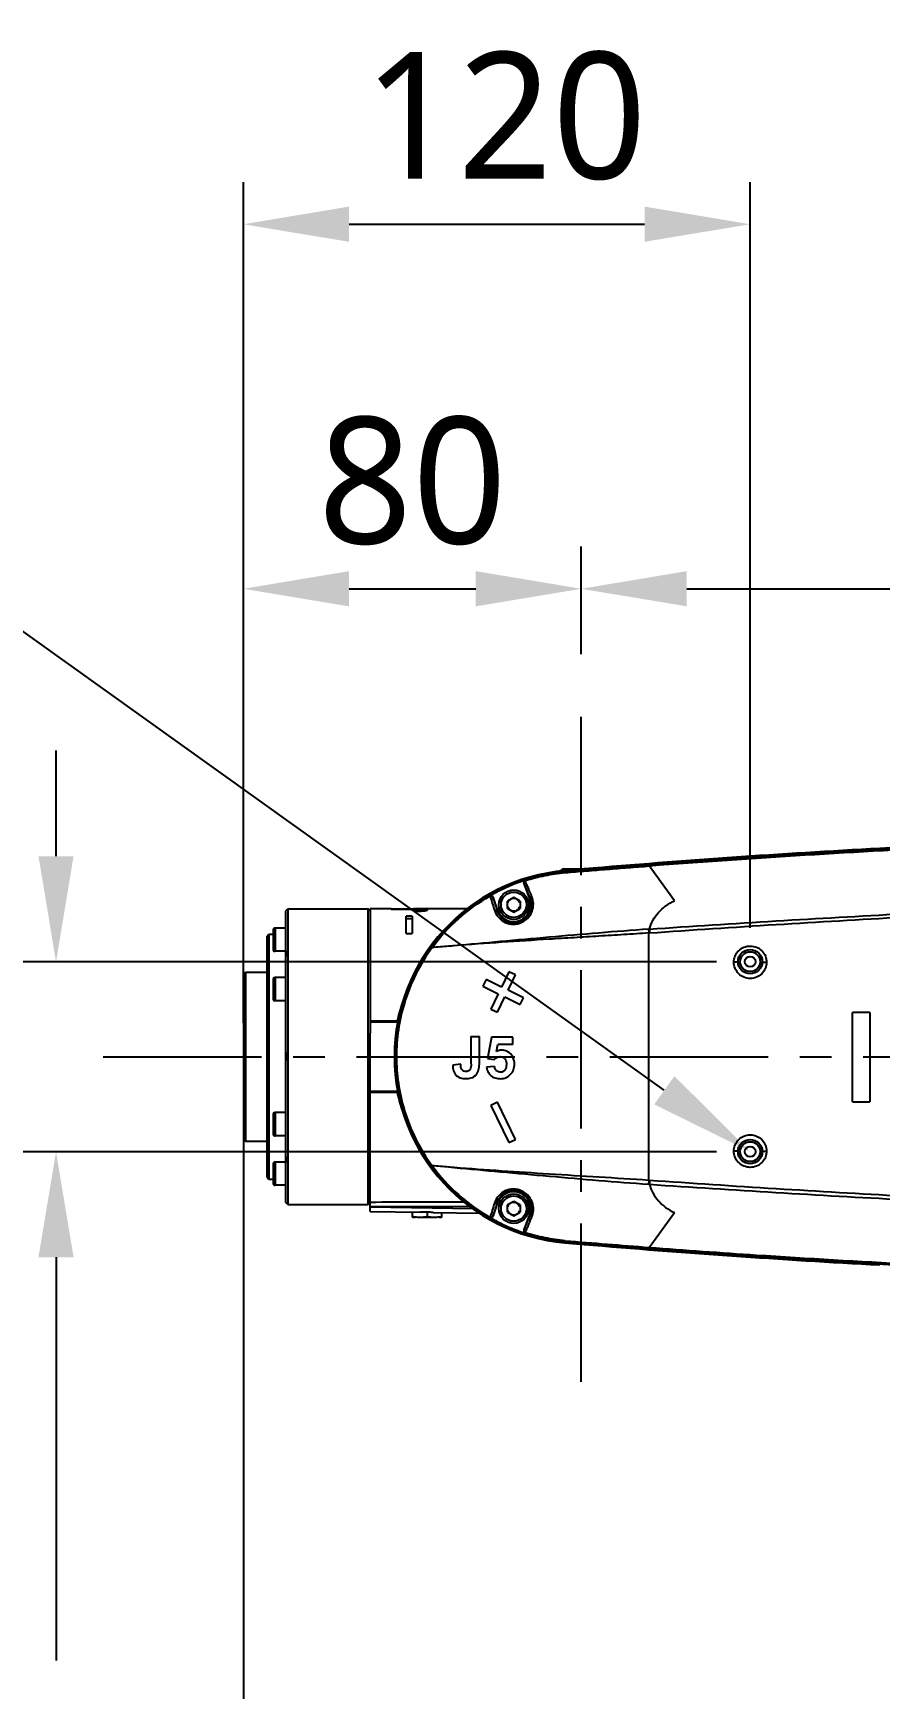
# Model space of a CAD drawing. Header units: millimetres. Extents: x 5828 to 6704, y 123 to 421.
# Drawn here: x 6393.86 to 6403.89, y 271.29 to 290.9 of the extents above; entities that cross this region are included whole.
import ezdxf
from ezdxf import colors
from ezdxf.entities.mleader import LeaderData, LeaderLine
from ezdxf.math import Vec2, Vec3

# ---------------------------------------------------------------- set-up
doc = ezdxf.new("R2010")
doc.units = ezdxf.units.MM
doc.linetypes.add('CENTER', pattern=[0.6, 0.375, -0.075, 0.075, -0.075])
for name, color, linetype in [('中心线', 7, 'Continuous'), ('外形图', 7, 'Continuous'), ('多重引线', 7, 'Continuous'), ('尺寸标注', 7, 'Continuous')]:
    doc.layers.add(name, color=color, linetype=linetype)
doc.styles.add('微软雅黑', font='msyh.ttc', dxfattribs={"height": 1.5})
doc.dimstyles.new('尺寸标注_1_20比例', dxfattribs={"dimtxt": 1.5, "dimasz": 1.25, "dimexe": 0.5, "dimexo": 0.4, "dimgap": 0.5, "dimtad": 1, "dimdec": 1, "dimlfac": 20, "dimdsep": 46, "dimtxsty": '微软雅黑', "dimcen": 0.09, "dimadec": 0, "dimazin": 0, "dimtp": 0.01, "dimtm": 0.01, "dimtfac": 1, "dimtdec": 1, "dimtofl": 0, "dimtmove": 0, "dimatfit": 3, "dimfxl": 1, "dimtolj": 1, "dimarcsym": 0})

# ---------------------------------------------------------------- blocks, each defined once
blk = doc.blocks.new('*D1096')
at = {"layer": 'Defpoints', "color": 0}
for p in [(6402.354, 279.9), (6394.135, 277.65), (6402.354, 277.65)]:
    blk.add_point(p, dxfattribs=at)
at = {"layer": '尺寸标注', "color": 0, "lineweight": -2}
for p, q in [((6394.135, 281.15), (6394.135, 282.4)), ((6401.954, 279.9), (6393.635, 279.9)), ((6401.954, 277.65), (6393.635, 277.65)), ((6394.135, 276.4), (6394.135, 271.622))]:
    blk.add_line(p, q, dxfattribs=at)
at = {"layer": '尺寸标注', "color": 0}
for points in [[(6393.927, 281.15), (6394.343, 281.15), (6394.135, 279.9)], [(6394.343, 276.4), (6393.927, 276.4), (6394.135, 277.65)]]:
    blk.add_solid(points, dxfattribs=at)
at = {"layer": '尺寸标注', "color": 0, "insert": (6392.872, 273.205), "char_height": 1.5, "attachment_point": 5, "rotation": 90, "style": '微软雅黑'}
blk.add_mtext('\\A1;45', dxfattribs=at)
blk = doc.blocks.new('*D1097')
at = {"layer": 'Defpoints', "color": 0}
for p in [(6400.354, 284.317), (6400.354, 283.142), (6396.354, 278.775)]:
    blk.add_point(p, dxfattribs=at)
at = {"layer": '尺寸标注', "color": 0, "lineweight": -2}
for p, q in [((6396.354, 279.175), (6396.354, 284.817)), ((6400.354, 283.542), (6400.354, 284.817)), ((6397.604, 284.317), (6399.104, 284.317))]:
    blk.add_line(p, q, dxfattribs=at)
at = {"layer": '尺寸标注', "color": 0}
for points in [[(6397.604, 284.526), (6397.604, 284.109), (6396.354, 284.317)], [(6399.104, 284.109), (6399.104, 284.526), (6400.354, 284.317)]]:
    blk.add_solid(points, dxfattribs=at)
at = {"layer": '尺寸标注', "color": 0, "insert": (6398.354, 285.592), "char_height": 1.5, "attachment_point": 5, "style": '微软雅黑'}
blk.add_mtext('\\A1;80', dxfattribs=at)
blk = doc.blocks.new('*D1098')
at = {"layer": 'Defpoints', "color": 0}
for p in [(6421.354, 284.317), (6421.354, 283.546), (6400.354, 283.142)]:
    blk.add_point(p, dxfattribs=at)
at = {"layer": '尺寸标注', "color": 0, "lineweight": -2}
for p, q in [((6400.354, 283.542), (6400.354, 284.817)), ((6421.354, 283.946), (6421.354, 284.817)), ((6401.604, 284.317), (6420.104, 284.317))]:
    blk.add_line(p, q, dxfattribs=at)
at = {"layer": '尺寸标注', "color": 0}
for points in [[(6401.604, 284.526), (6401.604, 284.109), (6400.354, 284.317)], [(6420.104, 284.109), (6420.104, 284.526), (6421.354, 284.317)]]:
    blk.add_solid(points, dxfattribs=at)
at = {"layer": '尺寸标注', "color": 0, "insert": (6410.854, 285.592), "char_height": 1.5, "attachment_point": 5, "style": '微软雅黑'}
blk.add_mtext('\\A1;420', dxfattribs=at)
blk = doc.blocks.new('*D1099')
at = {"layer": 'Defpoints', "color": 0}
for p in [(6402.354, 288.635), (6402.354, 279.9), (6396.354, 278.775)]:
    blk.add_point(p, dxfattribs=at)
at = {"layer": '尺寸标注', "color": 0, "lineweight": -2}
for p, q in [((6396.354, 279.175), (6396.354, 289.135)), ((6402.354, 280.3), (6402.354, 289.135)), ((6397.604, 288.635), (6401.104, 288.635))]:
    blk.add_line(p, q, dxfattribs=at)
at = {"layer": '尺寸标注', "color": 0}
for points in [[(6397.604, 288.844), (6397.604, 288.427), (6396.354, 288.635)], [(6401.104, 288.427), (6401.104, 288.844), (6402.354, 288.635)]]:
    blk.add_solid(points, dxfattribs=at)
at = {"layer": '尺寸标注', "color": 0, "insert": (6399.452, 289.914), "char_height": 1.5, "attachment_point": 5, "style": '微软雅黑'}
blk.add_mtext('\\A1;120', dxfattribs=at)
blk = doc.blocks.new('*D1107')
at = {"layer": 'Defpoints', "color": 0}
for p in [(6396.354, 278.775), (6422.604, 233.66), (6422.604, 227.826)]:
    blk.add_point(p, dxfattribs=at)
at = {"layer": '尺寸标注', "color": 0, "lineweight": -2}
for p, q in [((6396.354, 278.375), (6396.354, 227.326)), ((6422.604, 233.26), (6422.604, 227.326)), ((6397.604, 227.826), (6421.354, 227.826))]:
    blk.add_line(p, q, dxfattribs=at)
at = {"layer": '尺寸标注', "color": 0}
for points in [[(6397.604, 228.034), (6397.604, 227.618), (6396.354, 227.826)], [(6421.354, 227.618), (6421.354, 228.034), (6422.604, 227.826)]]:
    blk.add_solid(points, dxfattribs=at)
at = {"layer": '尺寸标注', "color": 0, "insert": (6409.479, 229.102), "char_height": 1.5, "attachment_point": 5, "style": '微软雅黑'}
blk.add_mtext('\\A1;525', dxfattribs=at)

msp = doc.modelspace()

# ---------------------------------------------------------------- linework, layer by layer
at = {"layer": '中心线', "linetype": 'CENTER', "ltscale": 5}
for p, q in [((6400.3543, 274.9261), (6400.3543, 283.1419)), ((6394.6916, 278.7753), (6429.9558, 278.7753))]:
    msp.add_line(p, q, dxfattribs=at)
at = {"layer": '外形图', "color": 7, "linetype": 'Continuous'}
for p, q in [((6404.0894, 281.2532), (6403.8899, 281.2421)), ((6403.9305, 281.2443), (6403.8899, 281.242)), ((6403.8899, 281.2421), (6403.8899, 281.2419)), ((6401.4592, 280.6195), (6401.1598, 281.0342)), ((6401.2527, 280.9055), (6401.1598, 281.0342)), ((6400.1534, 281.0003), (6400.4064, 281.0003)), ((6400.3876, 280.9989), (6400.1615, 280.9794)), ((6400.1615, 280.9794), (6400.1625, 280.9678)), ((6400.1626, 280.9667), (6400.163, 280.9613)), ((6400.3534, 280.996), (6400.3534, 281.0003)), ((6400.3551, 280.9961), (6400.3551, 281.0003)), ((6399.3663, 280.5069), (6399.3108, 280.6596)), ((6399.5543, 280.6619), (6399.4793, 280.6186)), ((6399.6293, 280.6186), (6399.5543, 280.6619)), ((6399.6756, 280.8268), (6399.7422, 280.6437)), ((6399.7422, 280.6437), (6399.7513, 280.647)), ((6396.8543, 280.4993), (6396.8584, 280.5037)), ((6396.8543, 280.0364), (6396.8543, 280.4993)), ((6396.8655, 280.5114), (6396.8668, 280.5128)), ((6396.8668, 280.5128), (6396.8793, 280.5253)), ((6396.8793, 280.5253), (6396.8793, 277.0253)), ((6396.8793, 280.5253), (6397.8293, 280.5253)), ((6397.8293, 277.0253), (6397.8293, 280.5253)), ((6397.8543, 280.5003), (6397.8293, 280.5253)), ((6397.8543, 280.5253), (6397.8543, 279.0519)), ((6398.1048, 280.5253), (6397.8543, 280.5253)), ((6398.1048, 280.5211), (6398.1048, 280.5249)), ((6398.1048, 280.5249), (6398.3722, 280.5249)), ((6398.1048, 280.5211), (6398.3783, 280.5211)), ((6398.3722, 280.5211), (6398.3722, 280.5249)), ((6398.3783, 280.5249), (6398.3722, 280.5249)), ((6398.4399, 280.499), (6398.4398, 280.512)), ((6398.4533, 280.5247), (6398.4459, 280.5248)), ((6398.4533, 280.5202), (6398.4533, 280.5247)), ((6399.0095, 280.5253), (6398.4623, 280.5253)), ((6398.4626, 280.5001), (6398.4623, 280.5167)), ((6399.359, 280.5042), (6399.3663, 280.5069)), ((6399.4793, 280.532), (6399.4793, 280.6186)), ((6399.4793, 280.532), (6399.5543, 280.4887)), ((6399.5543, 280.4887), (6399.6293, 280.532)), ((6399.6293, 280.6186), (6399.6293, 280.532)), ((6396.7043, 280.2734), (6396.7043, 280.0484)), ((6396.7293, 280.2984), (6396.7293, 280.0234)), ((6396.8543, 280.2984), (6396.7293, 280.2984)), ((6398.2793, 280.2358), (6398.2793, 280.4396)), ((6398.3538, 280.4396), (6398.2793, 280.4396)), ((6398.2797, 280.4131), (6398.3533, 280.4131)), ((6398.3538, 280.4396), (6398.3538, 280.2358)), ((6396.6293, 280.2003), (6396.6543, 280.2253)), ((6396.6293, 280.2003), (6396.6293, 277.3503)), ((6396.6543, 280.2253), (6396.6543, 277.3253)), ((6396.6543, 280.2253), (6396.7043, 280.2253)), ((6398.2793, 280.2358), (6398.3538, 280.2358)), ((6401.1543, 277.3101), (6401.1543, 280.2409)), ((6396.8543, 280.0234), (6396.7293, 280.0234)), ((6396.8543, 277.5171), (6396.8543, 280.0334)), ((6396.3543, 279.7503), (6396.3793, 279.7753)), ((6396.3543, 279.7503), (6396.3543, 277.8003)), ((6396.3793, 279.7753), (6396.3793, 277.7753)), ((6396.3793, 279.7753), (6396.6293, 279.7753)), ((6396.7043, 279.6878), (6396.7043, 279.4628)), ((6396.7293, 279.7128), (6396.7293, 279.4378)), ((6396.8543, 279.7128), (6396.7293, 279.7128)), ((6399.2275, 279.6883), (6399.1895, 279.6103)), ((6399.4095, 279.5996), (6399.2275, 279.6883)), ((6399.4982, 279.7815), (6399.4095, 279.5996)), ((6399.4874, 279.5615), (6399.5762, 279.7435)), ((6399.5762, 279.7435), (6399.4982, 279.7815)), ((6399.1895, 279.6103), (6399.3714, 279.5216)), ((6399.3714, 279.5216), (6399.2827, 279.3397)), ((6399.3607, 279.3016), (6399.4494, 279.4836)), ((6399.4494, 279.4836), (6399.6314, 279.3948)), ((6399.6694, 279.4728), (6399.4874, 279.5615)), ((6399.6314, 279.3948), (6399.6694, 279.4728)), ((6396.8543, 279.4378), (6396.7293, 279.4378)), ((6399.2827, 279.3397), (6399.3607, 279.3016)), ((6403.5644, 278.2419), (6403.5644, 279.2968)), ((6403.7726, 279.2968), (6403.5644, 279.2968)), ((6403.7726, 279.2968), (6403.7726, 278.2419)), ((6398.1743, 279.1966), (6397.8543, 279.1966)), ((6398.1743, 279.1846), (6397.8543, 279.1846)), ((6398.1743, 279.1846), (6398.1743, 279.1966)), ((6397.8543, 278.4987), (6397.8543, 279.0519)), ((6399.0485, 279.015), (6399.0485, 278.7753)), ((6399.0485, 279.015), (6399.1475, 279.015)), ((6399.1475, 278.7753), (6399.1475, 279.015)), ((6399.2932, 279.0083), (6399.2493, 278.7753)), ((6399.5425, 279.0083), (6399.2932, 279.0083)), ((6399.35, 278.8366), (6399.3648, 278.9201)), ((6399.5425, 278.9201), (6399.3648, 278.9201)), ((6399.5425, 278.9201), (6399.5425, 279.0083)), ((6398.9265, 278.686), (6398.8329, 278.6753)), ((6399.0485, 278.7753), (6399.0485, 278.6974)), ((6399.049, 278.6974), (6399.0485, 278.6974)), ((6399.1475, 278.7038), (6399.1475, 278.7753)), ((6399.2493, 278.7753), (6399.245, 278.7524)), ((6399.245, 278.7524), (6399.3215, 278.7414)), ((6399.5613, 278.7246), (6399.5435, 278.7753)), ((6397.8543, 276.9435), (6397.8543, 278.4987)), ((6399.3275, 278.6595), (6399.2336, 278.6498)), ((6397.8543, 278.366), (6398.1743, 278.366)), ((6397.8543, 278.354), (6398.1743, 278.354)), ((6398.1743, 278.354), (6398.1743, 278.366)), ((6396.7293, 278.1128), (6396.7293, 277.8378)), ((6396.8543, 278.1128), (6396.7293, 278.1128)), ((6399.3607, 278.2367), (6399.2827, 278.1987)), ((6399.2827, 278.1987), (6399.4982, 277.7569)), ((6399.5762, 277.7949), (6399.3607, 278.2367)), ((6403.5644, 278.2419), (6403.7726, 278.2419)), ((6396.7043, 278.0878), (6396.7043, 277.8628)), ((6396.3543, 277.8003), (6396.3793, 277.7753)), ((6396.3793, 277.7753), (6396.6293, 277.7753)), ((6396.8543, 277.8378), (6396.7293, 277.8378)), ((6399.4982, 277.7569), (6399.5762, 277.7949)), ((6396.7043, 277.5022), (6396.7043, 277.2772)), ((6396.7293, 277.5272), (6396.7293, 277.2522)), ((6396.8543, 277.5272), (6396.7293, 277.5272)), ((6396.8543, 277.0513), (6396.8543, 277.5142)), ((6396.6293, 277.3503), (6396.6543, 277.3253)), ((6396.6543, 277.3253), (6396.7043, 277.3253)), ((6396.8543, 277.2522), (6396.7293, 277.2522)), ((6396.858, 277.0473), (6396.8543, 277.0513)), ((6396.8668, 277.0378), (6396.8636, 277.0412)), ((6396.8793, 277.0253), (6396.8668, 277.0378)), ((6396.8793, 277.0253), (6397.8293, 277.0253)), ((6397.8543, 277.0503), (6397.8293, 277.0253)), ((6397.8543, 277.0015), (6399.0363, 277.0052)), ((6399.0775, 276.9713), (6397.8543, 276.9926)), ((6397.8543, 276.9435), (6398.4515, 276.9331)), ((6398.3543, 276.876), (6398.3543, 276.9348)), ((6398.5293, 276.933), (6398.5293, 276.8826)), ((6398.5998, 276.9305), (6399.1559, 276.9208)), ((6398.7043, 276.876), (6398.7043, 276.9287)), ((6399.3108, 276.891), (6399.3663, 277.0437)), ((6399.3663, 277.0437), (6399.359, 277.0464)), ((6399.5543, 277.0619), (6399.4793, 277.0186)), ((6399.4793, 276.932), (6399.4793, 277.0186)), ((6399.4793, 276.932), (6399.5543, 276.8887)), ((6399.6293, 277.0186), (6399.5543, 277.0619)), ((6399.5543, 276.8887), (6399.6293, 276.932)), ((6399.6293, 277.0186), (6399.6293, 276.932)), ((6401.1598, 276.5164), (6401.4592, 276.9311)), ((6398.3569, 276.8753), (6398.3857, 276.8753)), ((6398.4418, 276.8753), (6398.6168, 276.8753)), ((6398.5283, 276.8824), (6398.5293, 276.8826)), ((6398.5283, 276.8824), (6398.5293, 276.8826)), ((6398.5293, 276.8826), (6398.5302, 276.8824)), ((6398.5293, 276.8826), (6398.5302, 276.8824)), ((6398.6729, 276.8753), (6398.7017, 276.8753)), ((6399.7422, 276.9069), (6399.6756, 276.7238)), ((6399.7513, 276.9036), (6399.7422, 276.9069)), ((6400.1615, 276.5712), (6400.1625, 276.5828)), ((6400.1615, 276.5712), (6400.3876, 276.5517)), ((6400.1626, 276.5839), (6400.163, 276.5893))]:
    msp.add_line(p, q, dxfattribs=at)
for centre, radius in [((6399.5543, 280.5753), 0.175), ((6399.5543, 280.5753), 0.15), ((6402.3542, 279.9008), 0.1436), ((6402.3543, 279.9003), 0.1426), ((6402.3543, 279.9003), 0.1176), ((6402.3543, 279.9003), 0.0625), ((6402.3542, 277.6498), 0.1436), ((6402.3543, 277.6503), 0.1426), ((6402.3543, 277.6503), 0.1176), ((6402.3543, 277.6503), 0.0625), ((6399.5543, 276.9753), 0.175), ((6399.5543, 276.9753), 0.15)]:
    msp.add_circle(centre, radius, dxfattribs=at)
for centre, radius, start, end in [((6410.0249, 167.5241), 113.8833, 93.088043, 94.854419), ((6410.9703, 151.8394), 129.5753, 92.165418, 94.342306), ((6411.3949, 143.6568), 137.7781, 92.213303, 93.21837), ((6409.6947, 171.7365), 109.6464, 93.808251, 94.987376), ((6409.3048, 175.2957), 106.0603, 94.404589, 94.944699), ((6410.5204, 159.6116), 121.7993, 93.22898, 93.816966), ((6400.3543, 278.7753), 2.2125, 95, 265), ((6400.3543, 278.7753), 2.2008, 95, 265), ((6400.3543, 278.7753), 2.1998, 95, 265), ((6400.3516, 278.7791), 2.1903, 94.93877, 116.97044), ((6400.3873, 278.7249), 2.2507, 109.45151, 117.15211), ((6400.387, 278.7271), 2.2485, 108.08047, 109.46356), ((6399.8299, 280.9034), 0.1464, 195.44662, 196.0072), ((6399.974, 280.9448), 0.2963, 196.00998, 196.522), ((6400.1534, 280.9503), 0.05, 89.99941, 156.71436), ((6400.3525, 278.7774), 2.1923, 116.97022, 143.83566), ((6400.3556, 278.7879), 2.1802, 117.16751, 119.75587), ((6399.2837, 280.6628), 0.0205, 65.53549, 119.76122), ((6399.6651, 280.8977), 0.4477, 209.01944, 209.2607), ((6410.9203, 284.1972), 12.1656, 196.81001, 197.64625), ((6411.0599, 284.2215), 12.2772, 196.86557, 197.3615), ((6399.5543, 280.5753), 0.2, 200, 20), ((6399.5543, 280.5753), 0.075, 120, 160.00237), ((6399.5543, 280.5753), 0.075, 19.99763, 100.00237), ((6388.6625, 276.0815), 11.9919, 22.37792, 23.30991), ((6395.5954, 281.6793), 1.7254, 317.056, 317.40081), ((6398.3865, 270.6009), 9.924, 89.65694, 90.04741), ((6398.4328, 278.0502), 2.4746, 89.15371, 89.52589), ((6413.297, 284.9206), 14.621, 197.3602, 197.58113), ((6399.5543, 280.5753), 0.075, 199.99763, 280.00237), ((6399.5543, 280.5753), 0.075, 300, 340.00237), ((6396.7293, 280.2734), 0.025, 90, 180), ((6409.5157, 280.8007), 8.3802, 183.52315, 183.83264), ((6411.9169, 281.1046), 10.7881, 184.35019, 184.5905), ((6400.3542, 278.776), 2.1945, 143.83334, 163.23242), ((6400.3621, 278.77), 2.1973, 143.82516, 163.14417), ((6396.7293, 280.0484), 0.025, 180, 270), ((6396.7293, 279.6878), 0.025, 90, 180), ((6396.7293, 279.4628), 0.025, 180, 270), ((6400.3565, 278.7753), 2.1969, 163.23166, 196.76845), ((6400.3447, 278.7752), 2.1791, 163.14228, 179.99662), ((6400.1438, 278.771), 2.015, 161.48501, 167.80541), ((6400.1505, 278.7688), 2.022, 161.33856, 161.48732), ((6400.347, 278.7757), 2.1814, 180.01183, 196.55641), ((6400.1402, 278.7787), 2.0112, 192.18928, 198.26616), ((6396.7293, 278.0878), 0.025, 90, 180), ((6400.1507, 278.7818), 2.0222, 198.25803, 198.65951), ((6400.3541, 278.7746), 2.1944, 196.76705, 216.16701), ((6400.3501, 278.7765), 2.1846, 196.55247, 196.83284), ((6400.3636, 278.7814), 2.1991, 196.85315, 216.16748), ((6396.7293, 277.8628), 0.025, 180, 270), ((6396.7293, 277.5022), 0.025, 90, 180), ((6400.3524, 278.7732), 2.1922, 216.16404, 243.02821), ((6400.3524, 278.771), 2.1838, 216.12084, 240.42519), ((6409.5168, 276.7498), 8.3813, 176.16717, 176.47661), ((6410.2383, 276.7035), 9.0951, 176.18006, 176.4654), ((6396.7293, 277.2772), 0.025, 180, 270), ((6399.5543, 276.9753), 0.2, 340, 160), ((6395.7368, 276.0024), 1.5326, 42.65503, 42.98074), ((6411.1053, 273.296), 12.3594, 162.35987, 163.18301), ((6410.6248, 273.4628), 11.822, 162.62783, 163.14296), ((6412.9361, 272.7429), 14.2428, 162.4129, 162.63982), ((6399.5543, 276.9753), 0.075, 120, 160.00237), ((6399.5543, 276.9753), 0.075, 199.99763, 280.00237), ((6399.5543, 276.9753), 0.075, 19.99763, 100.00237), ((6399.5543, 276.9753), 0.075, 300, 340.00237), ((6398.4651, 277.5973), 0.7233, 261.18848, 262.06418), ((6398.4658, 277.6056), 0.7316, 262.09733, 262.5283), ((6398.4545, 277.5167), 0.642, 262.49758, 263.87913), ((6398.604, 277.5173), 0.6426, 276.12247, 277.50257), ((6398.5958, 277.582), 0.7078, 277.4782, 278.5233), ((6398.5822, 277.6716), 0.7984, 278.53374, 278.79539), ((6399.5932, 276.693), 0.3653, 150.71389, 151.00971), ((6399.2837, 276.8878), 0.0205, 240.23902, 294.47384), ((6400.3615, 278.7728), 2.1918, 240.24209, 242.81485), ((6400.3516, 278.7715), 2.1904, 243.02784, 265.06106), ((6400.3825, 278.8153), 2.2393, 242.83257, 250.64485), ((6388.2052, 281.6617), 12.4881, 336.70861, 337.60356), ((6400.3924, 278.8419), 2.2676, 250.63372, 251.92003), ((6399.8331, 276.6463), 0.1497, 163.96865, 164.55161), ((6399.9775, 276.6048), 0.3, 163.48036, 163.97177), ((6409.6991, 385.8684), 109.7008, 265.01282, 266.200457), ((6410.9533, 406.7518), 130.6032, 265.260905, 265.699541), ((6409.3417, 382.7065), 106.5134, 265.05645, 265.594262), ((6410.2312, 393.0027), 116.8666, 265.168242, 266.889555), ((6410.9669, 405.6511), 129.5151, 265.657188, 267.835088), ((6410.5243, 398.0041), 121.8646, 266.191437, 266.770696), ((6411.3948, 413.8914), 137.7757, 266.781421, 267.786703)]:
    msp.add_arc(centre, radius, start, end, dxfattribs=at)
for points, knots in [([(6406.074, 281.331), (6405.5807, 281.3118), (6403.6082, 281.2254), (6401.6375, 281.0957), (6400.1626, 280.9667)], [0, 0, 0, 0, 0.25007, 1, 1, 1, 1]), ([(6406.0747, 281.3135), (6405.6666, 281.2976), (6404.0272, 281.2272), (6402.3888, 281.1283), (6401.1598, 281.0337)], [0, 0, 0, 0, 0.248849, 1, 1, 1, 1]), ([(6400.163, 280.9554), (6400.246, 280.9632), (6400.4122, 280.9755), (6400.6613, 280.9958), (6400.9106, 281.0151), (6401.0767, 281.0279), (6401.1598, 281.0342)], [0, 0, 0, 0, 0.2499899, 0.499984, 0.74999, 1, 1, 1, 1]), ([(6401.1598, 281.0342), (6401.1597, 281.0362), (6401.1598, 281.039), (6401.1592, 281.042), (6401.1595, 281.0428)], [0, 0, 0, 0, 0.7121067, 1, 1, 1, 1]), ([(6399.6732, 280.8457), (6399.6739, 280.8471), (6399.6777, 280.8537), (6399.6843, 280.8584), (6399.6899, 280.8605)], [0, 0, 0, 0, 0.213225, 1, 1, 1, 1]), ([(6399.6899, 280.8605), (6399.7668, 280.8846), (6399.9229, 280.926), (6400.0829, 280.9477), (6400.163, 280.9554)], [0, 0, 0, 0, 0.5000191, 1, 1, 1, 1]), ([(6399.7697, 280.6703), (6399.7553, 280.703), (6399.7306, 280.7672), (6399.7025, 280.83), (6399.6899, 280.8605)], [0, 0, 0, 0, 0.5198258, 1, 1, 1, 1]), ([(6400.163, 280.9554), (6400.163, 280.9568), (6400.1631, 280.9587), (6400.1627, 280.9608), (6400.163, 280.9613)], [0, 0, 0, 0, 0.7096318, 1, 1, 1, 1]), ([(6398.5884, 280.0669), (6398.6791, 280.1915), (6398.888, 280.4216), (6399.1404, 280.603), (6399.2746, 280.6789)], [0, 0, 0, 0, 0.4999759, 1, 1, 1, 1]), ([(6399.3271, 280.5093), (6399.331, 280.4959), (6399.3422, 280.4698), (6399.3739, 280.4213), (6399.4322, 280.3699), (6399.5259, 280.3386), (6399.6303, 280.3492), (6399.7211, 280.4054), (6399.7928, 280.5136), (6399.7926, 280.6169), (6399.7697, 280.6703)], [0, 0, 0, 0, 0.0555272, 0.1121864, 0.2300401, 0.3575446, 0.4947294, 0.6348414, 0.7681115, 1, 1, 1, 1]), ([(6399.7513, 280.647), (6399.761, 280.6239), (6399.7724, 280.5716), (6399.7584, 280.4887), (6399.7086, 280.4123), (6399.6273, 280.3625), (6399.5341, 280.3531), (6399.4511, 280.3812), (6399.3903, 280.4346), (6399.3663, 280.4807), (6399.359, 280.5042)], [0, 0, 0, 0, 0.1120631, 0.2337626, 0.3671678, 0.5081165, 0.6458354, 0.7730118, 0.8898201, 1, 1, 1, 1]), ([(6399.7697, 280.6704), (6399.7641, 280.6682), (6399.7548, 280.6627), (6399.7501, 280.6513), (6399.7513, 280.647)], [0, 0, 0, 0, 0.574007, 1, 1, 1, 1]), ([(6401.1599, 280.2863), (6402.1585, 280.3549), (6403.6575, 280.4455), (6405.4073, 280.5297), (6406.4075, 280.5713), (6407.4077, 280.6099), (6408.4081, 280.6412), (6409.4086, 280.6657), (6410.1588, 280.6804), (6410.9086, 280.693), (6411.658, 280.7033), (6412.4065, 280.709), (6412.9052, 280.7098), (6413.1544, 280.7099)], [0, 0, 0, 0, 0.2501727, 0.375261, 0.437803, 0.5003431, 0.6254145, 0.6879397, 0.7504491, 0.8129302, 0.8753659, 0.9377336, 1, 1, 1, 1]), ([(6401.1634, 280.241), (6402.1616, 280.3119), (6404.1592, 280.4364), (6406.6584, 280.5516), (6408.6585, 280.616), (6409.9086, 280.6435), (6410.9084, 280.6577), (6411.9069, 280.6663), (6412.6555, 280.6623), (6413.1543, 280.6558)], [0, 0, 0, 0, 0.250154, 0.500301, 0.6253623, 0.7503875, 0.8128679, 0.8753097, 1, 1, 1, 1]), ([(6398.3783, 280.5211), (6398.3898, 280.5211), (6398.4123, 280.521), (6398.4348, 280.5208), (6398.4458, 280.5202)], [0, 0, 0, 0, 0.5131105, 1, 1, 1, 1]), ([(6398.4398, 280.512), (6398.4314, 280.5113), (6398.4143, 280.5109), (6398.3971, 280.5107), (6398.3883, 280.5106)], [0, 0, 0, 0, 0.4877628, 1, 1, 1, 1]), ([(6398.3883, 280.5106), (6398.3891, 280.5097), (6398.3923, 280.5058), (6398.3952, 280.5016), (6398.3973, 280.4982)], [0, 0, 0, 0, 0.2316895, 1, 1, 1, 1]), ([(6398.3973, 280.4982), (6398.4025, 280.4982), (6398.4232, 280.4983), (6398.4439, 280.4989), (6398.4593, 280.4999)], [0, 0, 0, 0, 0.2539237, 1, 1, 1, 1]), ([(6398.4623, 280.5167), (6398.4623, 280.5161), (6398.4602, 280.5148), (6398.456, 280.5139), (6398.4488, 280.5127), (6398.4431, 280.5122), (6398.4398, 280.512)], [0, 0, 0, 0, 0.0750504, 0.2615813, 0.5782812, 1, 1, 1, 1]), ([(6398.4458, 280.5202), (6398.4502, 280.52), (6398.4555, 280.5195), (6398.4612, 280.5183), (6398.4623, 280.5172), (6398.4623, 280.5167)], [0, 0, 0, 0, 0.7636191, 0.9263435, 1, 1, 1, 1]), ([(6398.4593, 280.4999), (6398.4706, 280.5006), (6398.4865, 280.5019), (6398.5061, 280.5048), (6398.5171, 280.507), (6398.5255, 280.5094), (6398.5313, 280.5118), (6398.5353, 280.5145), (6398.5353, 280.5164)], [0, 0, 0, 0, 0.4270376, 0.603908, 0.7470144, 0.8543945, 0.9281177, 1, 1, 1, 1]), ([(6398.5353, 280.5164), (6398.5353, 280.5171), (6398.5345, 280.5187), (6398.5316, 280.5201), (6398.5269, 280.5214), (6398.5199, 280.5224), (6398.5105, 280.5232), (6398.4933, 280.5241), (6398.4794, 280.5244), (6398.4694, 280.5245)], [0, 0, 0, 0, 0.0280235, 0.070255, 0.1397167, 0.2428771, 0.3826744, 0.5582981, 1, 1, 1, 1]), ([(6399.3271, 280.5093), (6399.3332, 280.5119), (6399.3447, 280.5144), (6399.357, 280.5087), (6399.359, 280.5042)], [0, 0, 0, 0, 0.575155, 1, 1, 1, 1]), ([(6401.1602, 280.2863), (6401.1715, 280.3217), (6401.1987, 280.392), (6401.2646, 280.4864), (6401.3519, 280.565), (6401.4212, 280.606), (6401.4592, 280.6195)], [0, 0, 0, 0, 0.2409515, 0.4861365, 0.7385999, 1, 1, 1, 1]), ([(6401.1514, 280.2857), (6400.9548, 280.272), (6400.5623, 280.241), (6399.9775, 280.1904), (6399.4072, 280.1392), (6399.0328, 280.1044), (6398.8508, 280.0889)], [0, 0, 0, 0, 0.2560817, 0.5114594, 0.7627259, 1, 1, 1, 1]), ([(6401.1514, 280.2857), (6401.1528, 280.2858), (6401.1556, 280.2862), (6401.1585, 280.2859), (6401.1599, 280.2862)], [0, 0, 0, 0, 0.4998255, 1, 1, 1, 1]), ([(6398.5884, 280.0669), (6398.5876, 280.0675), (6398.5857, 280.0688), (6398.5838, 280.0703), (6398.5826, 280.071)], [0, 0, 0, 0, 0.4047397, 1, 1, 1, 1]), ([(6398.8508, 280.0889), (6398.8282, 280.087), (6398.7407, 280.0797), (6398.6532, 280.0724), (6398.5884, 280.0669)], [0, 0, 0, 0, 0.2591686, 1, 1, 1, 1]), ([(6401.1543, 280.2405), (6401.0558, 280.2341), (6400.859, 280.2209), (6400.5639, 280.2025), (6400.2692, 280.1847), (6399.698, 280.149), (6399.2252, 280.1183), (6398.8507, 280.0889)], [0, 0, 0, 0, 0.1281927, 0.2563445, 0.3843276, 0.5118544, 1, 1, 1, 1]), ([(6401.1634, 280.2412), (6401.1619, 280.2408), (6401.1588, 280.241), (6401.1558, 280.2406), (6401.1543, 280.2405)], [0, 0, 0, 0, 0.5002402, 1, 1, 1, 1]), ([(6402.1616, 279.8931), (6402.1616, 279.9182), (6402.1715, 279.9689), (6402.2146, 280.033), (6402.2792, 280.076), (6402.3554, 280.0911), (6402.4316, 280.0759), (6402.4959, 280.0328), (6402.5388, 279.9688), (6402.5487, 279.9182), (6402.5487, 279.8931)], [0, 0, 0, 0, 0.1245001, 0.2492901, 0.3746861, 0.5004214, 0.6260203, 0.751079, 0.875602, 1, 1, 1, 1]), ([(6396.8668, 280.0039), (6396.8668, 280.0105), (6396.8654, 280.0226), (6396.8584, 280.033), (6396.8543, 280.0364)], [0, 0, 0, 0, 0.5526293, 1, 1, 1, 1]), ([(6396.8543, 279.9523), (6396.858, 279.9611), (6396.864, 279.9779), (6396.8668, 279.9957), (6396.8668, 280.0039)], [0, 0, 0, 0, 0.5369321, 1, 1, 1, 1]), ([(6402.2106, 279.9003), (6402.2104, 279.8987), (6402.204, 279.8968), (6402.1948, 279.8949), (6402.1792, 279.8935), (6402.1679, 279.8932), (6402.1616, 279.8931)], [0, 0, 0, 0, 0.0951745, 0.3120283, 0.628222, 1, 1, 1, 1]), ([(6402.5487, 279.8931), (6402.5487, 279.8682), (6402.5385, 279.8177), (6402.4954, 279.7539), (6402.4309, 279.7112), (6402.355, 279.6962), (6402.2791, 279.7113), (6402.2148, 279.754), (6402.1719, 279.8178), (6402.1617, 279.8682), (6402.1616, 279.8931)], [0, 0, 0, 0, 0.1244701, 0.2493682, 0.3747562, 0.5003263, 0.6258047, 0.7509474, 0.875629, 1, 1, 1, 1]), ([(6402.4978, 279.9003), (6402.4979, 279.8997), (6402.4994, 279.8984), (6402.5044, 279.8966), (6402.5148, 279.8948), (6402.5304, 279.8935), (6402.5423, 279.8931), (6402.5487, 279.8931)], [0, 0, 0, 0, 0.0344172, 0.0975427, 0.3153104, 0.6314859, 1, 1, 1, 1]), ([(6396.8668, 278.7753), (6396.8668, 278.7805), (6396.8657, 278.8009), (6396.8604, 278.8209), (6396.8543, 278.8347)], [0, 0, 0, 0, 0.2579907, 1, 1, 1, 1]), ([(6396.8543, 278.7159), (6396.8563, 278.7204), (6396.8636, 278.7393), (6396.8668, 278.7599), (6396.8668, 278.7753)], [0, 0, 0, 0, 0.2410877, 1, 1, 1, 1]), ([(6398.8329, 278.6753), (6398.8329, 278.6524), (6398.8372, 278.6176), (6398.8554, 278.5754), (6398.8839, 278.5403), (6398.9258, 278.5202), (6398.9693, 278.5148), (6399.013, 278.5147), (6399.0573, 278.5235), (6399.0951, 278.5471), (6399.1257, 278.5805), (6399.1479, 278.635), (6399.1475, 278.6809), (6399.1475, 278.7038)], [0, 0, 0, 0, 0.1279369, 0.1917289, 0.2547071, 0.377154, 0.4382499, 0.4993667, 0.6214693, 0.6832899, 0.7457745, 0.871908, 1, 1, 1, 1]), ([(6399.0485, 278.6974), (6399.0485, 278.6867), (6399.0493, 278.6654), (6399.0468, 278.6383), (6399.0364, 278.6194), (6399.0244, 278.6089), (6399.0103, 278.6024), (6398.99, 278.5982), (6398.9638, 278.6034), (6398.9421, 278.6195), (6398.9316, 278.6381), (6398.9268, 278.6591), (6398.9268, 278.6753), (6398.9265, 278.686)], [0, 0, 0, 0, 0.1276382, 0.2543685, 0.3170476, 0.3787655, 0.4399446, 0.5008032, 0.6220105, 0.7454321, 0.8086274, 0.8723768, 1, 1, 1, 1]), ([(6399.2336, 278.6498), (6399.2365, 278.6275), (6399.2479, 278.5944), (6399.2753, 278.5584), (6399.3107, 278.5304), (6399.3652, 278.5131), (6399.4216, 278.5145), (6399.4646, 278.5267), (6399.5039, 278.5486), (6399.542, 278.5918), (6399.5651, 278.6563), (6399.5653, 278.7024), (6399.5613, 278.7246)], [0, 0, 0, 0, 0.1257675, 0.1886933, 0.2513565, 0.3753842, 0.4993443, 0.5616049, 0.6238621, 0.7485419, 0.8740671, 1, 1, 1, 1]), ([(6399.3215, 278.7414), (6399.3288, 278.7494), (6399.345, 278.7641), (6399.3654, 278.773), (6399.376, 278.7753)], [0, 0, 0, 0, 0.5014321, 1, 1, 1, 1]), ([(6399.5206, 278.8065), (6399.4995, 278.8286), (6399.4556, 278.8521), (6399.3936, 278.8534), (6399.3638, 278.8435), (6399.35, 278.8366)], [0, 0, 0, 0, 0.4981373, 0.7489825, 1, 1, 1, 1]), ([(6399.4117, 278.7753), (6399.4225, 278.7728), (6399.4434, 278.762), (6399.4623, 278.7327), (6399.4682, 278.699), (6399.4675, 278.665), (6399.4597, 278.6318), (6399.4401, 278.6031), (6399.4083, 278.5885), (6399.3851, 278.5907), (6399.3747, 278.5944)], [0, 0, 0, 0, 0.1243537, 0.2492667, 0.3756779, 0.5016436, 0.6277316, 0.7524206, 0.8761985, 1, 1, 1, 1]), ([(6399.3747, 278.5944), (6399.3616, 278.5991), (6399.3381, 278.6179), (6399.3293, 278.6456), (6399.3275, 278.6595)], [0, 0, 0, 0, 0.4970098, 1, 1, 1, 1]), ([(6402.1616, 277.6575), (6402.1617, 277.6824), (6402.1718, 277.7328), (6402.2148, 277.7965), (6402.2791, 277.8393), (6402.3549, 277.8544), (6402.4309, 277.8395), (6402.4953, 277.7968), (6402.5385, 277.7329), (6402.5487, 277.6824), (6402.5487, 277.6575)], [0, 0, 0, 0, 0.1243458, 0.2489623, 0.3740805, 0.4995424, 0.6251316, 0.7505449, 0.8755062, 1, 1, 1, 1]), ([(6396.8668, 277.5467), (6396.8668, 277.5549), (6396.864, 277.5727), (6396.858, 277.5895), (6396.8543, 277.5983)], [0, 0, 0, 0, 0.4630779, 1, 1, 1, 1]), ([(6396.8543, 277.5142), (6396.8584, 277.5176), (6396.8654, 277.528), (6396.8668, 277.5401), (6396.8668, 277.5467)], [0, 0, 0, 0, 0.4473845, 1, 1, 1, 1]), ([(6402.2106, 277.6503), (6402.2104, 277.6519), (6402.204, 277.6538), (6402.1948, 277.6557), (6402.1792, 277.6571), (6402.1679, 277.6574), (6402.1616, 277.6575)], [0, 0, 0, 0, 0.0951713, 0.3120232, 0.6282173, 1, 1, 1, 1]), ([(6402.5487, 277.6575), (6402.5487, 277.6324), (6402.5389, 277.5818), (6402.4959, 277.5178), (6402.4316, 277.4748), (6402.3555, 277.4595), (6402.2792, 277.4745), (6402.2146, 277.5175), (6402.1715, 277.5817), (6402.1616, 277.6324), (6402.1616, 277.6575)], [0, 0, 0, 0, 0.1243706, 0.2488266, 0.3738662, 0.4994498, 0.6252025, 0.7506167, 0.8754737, 1, 1, 1, 1]), ([(6402.4978, 277.6503), (6402.4979, 277.6509), (6402.4994, 277.6521), (6402.5044, 277.654), (6402.5148, 277.6558), (6402.5304, 277.6571), (6402.5423, 277.6575), (6402.5487, 277.6575)], [0, 0, 0, 0, 0.0344186, 0.0975459, 0.3153157, 0.631491, 1, 1, 1, 1]), ([(6398.5884, 277.4837), (6398.5876, 277.4831), (6398.5857, 277.4818), (6398.5838, 277.4803), (6398.5826, 277.4795)], [0, 0, 0, 0, 0.4047397, 1, 1, 1, 1]), ([(6398.8508, 277.4617), (6398.8282, 277.4636), (6398.7407, 277.4709), (6398.6532, 277.4782), (6398.5884, 277.4837)], [0, 0, 0, 0, 0.2591613, 1, 1, 1, 1]), ([(6398.8508, 277.4617), (6399.0328, 277.446), (6399.4073, 277.4116), (6400.1738, 277.3425), (6400.7588, 277.2928), (6401.1514, 277.2649)], [0, 0, 0, 0, 0.2373372, 0.4885872, 1, 1, 1, 1]), ([(6401.1543, 277.3101), (6400.9575, 277.3239), (6400.5644, 277.3479), (6399.7964, 277.3949), (6399.2254, 277.4326), (6398.8508, 277.4617)], [0, 0, 0, 0, 0.2563183, 0.5118092, 1, 1, 1, 1]), ([(6401.1543, 277.3101), (6401.1558, 277.3099), (6401.1588, 277.3096), (6401.1619, 277.3098), (6401.1634, 277.3094)], [0, 0, 0, 0, 0.4997613, 1, 1, 1, 1]), ([(6413.1543, 276.8948), (6412.9051, 276.8909), (6412.5311, 276.8885), (6412.0323, 276.8866), (6411.5329, 276.8875), (6410.9084, 276.8928), (6410.1587, 276.9036), (6409.4087, 276.9179), (6408.4086, 276.9428), (6407.1585, 276.9828), (6405.6587, 277.0452), (6404.1596, 277.1202), (6402.661, 277.2076), (6401.6625, 277.2743), (6401.1634, 277.3094)], [0, 0, 0, 0, 0.0623043, 0.093489, 0.1246902, 0.1871316, 0.2496118, 0.3121171, 0.3746371, 0.4996977, 0.6247684, 0.7498455, 0.8749254, 1, 1, 1, 1]), ([(6399.7697, 276.8802), (6399.7756, 276.893), (6399.7838, 276.9207), (6399.7885, 276.9644), (6399.7857, 277.01), (6399.7688, 277.0725), (6399.7212, 277.1455), (6399.6303, 277.2013), (6399.5259, 277.212), (6399.4322, 277.1806), (6399.3634, 277.1202), (6399.3353, 277.0681), (6399.3271, 277.0413)], [0, 0, 0, 0, 0.0557329, 0.1135567, 0.1734328, 0.236012, 0.3686647, 0.508094, 0.6446239, 0.7715248, 0.888812, 1, 1, 1, 1]), ([(6399.359, 277.0464), (6399.3663, 277.0699), (6399.3903, 277.116), (6399.4511, 277.1694), (6399.5341, 277.1975), (6399.6273, 277.1881), (6399.7085, 277.1383), (6399.7584, 277.0619), (6399.7724, 276.979), (6399.761, 276.9267), (6399.7513, 276.9036)], [0, 0, 0, 0, 0.1101793, 0.2269667, 0.3541238, 0.4918678, 0.632783, 0.7661925, 0.8879238, 1, 1, 1, 1]), ([(6401.1605, 277.2642), (6401.159, 277.2647), (6401.1559, 277.2644), (6401.1529, 277.2648), (6401.1514, 277.2649)], [0, 0, 0, 0, 0.5004204, 1, 1, 1, 1]), ([(6401.1602, 277.2643), (6402.1589, 277.1957), (6403.6577, 277.1051), (6405.4075, 277.0209), (6406.4077, 276.9793), (6407.4079, 276.9406), (6408.4083, 276.9094), (6409.4087, 276.8849), (6410.1589, 276.8701), (6410.9087, 276.8576), (6411.9071, 276.844), (6412.6557, 276.8408), (6413.1544, 276.8407)], [0, 0, 0, 0, 0.250173, 0.3752614, 0.4378036, 0.5003437, 0.6254153, 0.6879408, 0.7504504, 0.8129311, 0.8753658, 1, 1, 1, 1]), ([(6401.1602, 277.2643), (6401.1704, 277.2286), (6401.1989, 277.1585), (6401.2647, 277.0646), (6401.3514, 276.9846), (6401.4218, 276.9461), (6401.4592, 276.9311)], [0, 0, 0, 0, 0.2408043, 0.4860446, 0.7385381, 1, 1, 1, 1]), ([(6398.5998, 276.9305), (6398.5876, 276.9307), (6398.5628, 276.9322), (6398.5255, 276.9337), (6398.4883, 276.9335), (6398.4636, 276.9329), (6398.4515, 276.9331)], [0, 0, 0, 0, 0.2474654, 0.5014513, 0.7547071, 1, 1, 1, 1]), ([(6399.3271, 277.0413), (6399.3332, 277.0387), (6399.3447, 277.0361), (6399.357, 277.0419), (6399.359, 277.0464)], [0, 0, 0, 0, 0.5753442, 1, 1, 1, 1]), ([(6398.3543, 276.876), (6398.3546, 276.8759), (6398.3551, 276.8755), (6398.3557, 276.8757), (6398.356, 276.8756)], [0, 0, 0, 0, 0.500699, 1, 1, 1, 1]), ([(6398.3569, 276.8753), (6398.3566, 276.8754), (6398.3561, 276.8758), (6398.3554, 276.8756), (6398.3551, 276.8756)], [0, 0, 0, 0, 0.5006969, 1, 1, 1, 1]), ([(6398.7026, 276.8756), (6398.7029, 276.8757), (6398.7035, 276.8755), (6398.704, 276.8759), (6398.7043, 276.876)], [0, 0, 0, 0, 0.499301, 1, 1, 1, 1]), ([(6399.6899, 276.6901), (6399.6965, 276.7049), (6399.7092, 276.7353), (6399.7291, 276.7818), (6399.7489, 276.8305), (6399.7621, 276.8637), (6399.7697, 276.8802)], [0, 0, 0, 0, 0.2352332, 0.4801544, 0.7350865, 1, 1, 1, 1]), ([(6399.7697, 276.8802), (6399.7641, 276.8824), (6399.7549, 276.8878), (6399.75, 276.8992), (6399.7513, 276.9036)], [0, 0, 0, 0, 0.5666988, 1, 1, 1, 1]), ([(6399.6899, 276.6901), (6399.6878, 276.6909), (6399.6811, 276.6942), (6399.6754, 276.7), (6399.6733, 276.7049)], [0, 0, 0, 0, 0.2949435, 1, 1, 1, 1]), ([(6400.163, 276.5952), (6400.0829, 276.6029), (6399.9229, 276.6246), (6399.7668, 276.666), (6399.6899, 276.6901)], [0, 0, 0, 0, 0.4999768, 1, 1, 1, 1]), ([(6400.1626, 276.5839), (6400.6542, 276.5409), (6402.6223, 276.383), (6404.5943, 276.2771), (6406.074, 276.2196)], [0, 0, 0, 0, 0.2499634, 1, 1, 1, 1]), ([(6400.163, 276.5952), (6400.163, 276.5938), (6400.1631, 276.5919), (6400.1627, 276.5898), (6400.163, 276.5893)], [0, 0, 0, 0, 0.7096325, 1, 1, 1, 1]), ([(6401.1598, 276.5164), (6401.1597, 276.5143), (6401.1598, 276.5116), (6401.1592, 276.5086), (6401.1595, 276.5078)], [0, 0, 0, 0, 0.7120925, 1, 1, 1, 1]), ([(6401.1598, 276.5169), (6401.583, 276.4843), (6403.2199, 276.3674), (6404.8591, 276.2845), (6406.0747, 276.2371)], [0, 0, 0, 0, 0.2586546, 1, 1, 1, 1])]:
    msp.add_open_spline(points, degree=3, knots=knots, dxfattribs=at)
for points in [[(6399.6732, 280.8456), (6399.6725, 280.8394), (6399.6734, 280.8327), (6399.6756, 280.8268)], [(6399.6815, 280.8605), (6399.6771, 280.8569), (6399.674, 280.8513), (6399.6732, 280.8456)], [(6399.6892, 280.8646), (6399.6864, 280.8637), (6399.6837, 280.8623), (6399.6815, 280.8605)], [(6399.2922, 280.6815), (6399.2863, 280.6823), (6399.28, 280.6813), (6399.2746, 280.6789)], [(6399.3108, 280.6596), (6399.3075, 280.6686), (6399.3009, 280.6775), (6399.2922, 280.6815)], [(6399.376, 278.7753), (6399.3876, 278.7778), (6399.4001, 278.7779), (6399.4117, 278.7753)], [(6399.5435, 278.7753), (6399.5372, 278.7866), (6399.5295, 278.7972), (6399.5206, 278.8065)], [(6398.9777, 277.0533), (6398.6033, 277.0522), (6398.2288, 277.051), (6397.8543, 277.0499)], [(6398.3551, 276.8756), (6398.3548, 276.8757), (6398.3546, 276.8759), (6398.3543, 276.876)], [(6398.386, 276.8784), (6398.4045, 276.8764), (6398.4232, 276.8753), (6398.4418, 276.8753)], [(6398.4418, 276.8753), (6398.4707, 276.8753), (6398.4997, 276.878), (6398.5283, 276.8824)], [(6398.5302, 276.8824), (6398.5588, 276.878), (6398.5878, 276.8753), (6398.6168, 276.8753)], [(6398.6168, 276.8753), (6398.6354, 276.8753), (6398.654, 276.8764), (6398.6725, 276.8784)], [(6398.7026, 276.8756), (6398.7023, 276.8756), (6398.702, 276.8754), (6398.7017, 276.8753)], [(6398.7034, 276.8756), (6398.7031, 276.8756), (6398.7028, 276.8757), (6398.7026, 276.8756)], [(6398.7043, 276.876), (6398.704, 276.8759), (6398.7037, 276.8757), (6398.7034, 276.8756)], [(6399.2746, 276.8717), (6399.28, 276.8693), (6399.2863, 276.8683), (6399.2922, 276.8691)], [(6399.2922, 276.8691), (6399.3009, 276.8731), (6399.3075, 276.882), (6399.3108, 276.891)], [(6399.6756, 276.7238), (6399.6734, 276.7179), (6399.6725, 276.7114), (6399.6732, 276.7052)], [(6399.6732, 276.7052), (6399.674, 276.6995), (6399.677, 276.6937), (6399.6815, 276.6902)], [(6399.6815, 276.6902), (6399.6836, 276.6885), (6399.686, 276.6871), (6399.6886, 276.6863)]]:
    msp.add_open_spline(points, degree=3, dxfattribs=at)

# ---------------------------------------------------------------- dimensions: what is measured, and where the dimension line sits
at = {"layer": '尺寸标注'}
dim = msp.add_linear_dim(base=(6402.3543, 288.6353), p1=(6396.3543, 278.7753), p2=(6402.3543, 279.9003), dimstyle='尺寸标注_1_20比例', dxfattribs=at)
dim.commit()
dim.dimension.update_dxf_attribs({"geometry": '*D1099', "text_midpoint": (6399.4523, 288.6353), "dimtype": 160})
for base, p1, p2, picture, middle in [((6400.3543, 284.3173), (6396.3543, 278.7753), (6400.3543, 283.1419), '*D1097', (6398.3543, 285.5925)), ((6421.3543, 284.3173), (6400.3543, 283.1419), (6421.3543, 283.5458), '*D1098', (6410.8543, 285.5925)), ((6422.6043, 227.8259), (6396.3543, 278.7753), (6422.6043, 233.6596), '*D1107', (6409.4793, 229.1016))]:
    dim = msp.add_linear_dim(base=base, p1=p1, p2=p2, dimstyle='尺寸标注_1_20比例', dxfattribs=at)
    dim.commit()
    dim.dimension.update_dxf_attribs({"geometry": picture, "text_midpoint": middle})
dim = msp.add_linear_dim(base=(6394.1351, 277.6503), p1=(6402.3543, 279.9003), p2=(6402.3543, 277.6503), angle=90, dimstyle='尺寸标注_1_20比例', dxfattribs=at)
dim.commit()
dim.dimension.update_dxf_attribs({"geometry": '*D1096', "text_midpoint": (6394.1351, 273.2055), "dimtype": 160})

# ---------------------------------------------------------------- leaders
at = {"layer": '多重引线'}
ml = msp.add_multileader_mtext('Standard', dxfattribs=at)
ml.set_content('\\pxqc;4×M3 depth5', style='微软雅黑')
ml.set_leader_properties()
ml.build(insert=Vec2(0, 0))
ml.multileader.update_dxf_attribs({"text_left_attachment_type": 5, "text_right_attachment_type": 5, "dogleg_length": 1, "arrow_head_size": 1.25})
ctx = ml.context
ctx.base_point, ctx.char_height, ctx.arrow_head_size, ctx.landing_gap_size, ctx.plane_origin = Vec3(6377.2896, 284.8895), 1.5, 1.25, 0.5, Vec3(6402.3543, 277.6503)
ctx.left_attachment, ctx.right_attachment, ctx.text_align_type = 5, 5, 2
notes = []
notes.append((ctx, [(0, (1, 1, 0), (6392.2357, 284.8895), (-1, 0), 1, [(0, [(6402.3543, 277.6503)], 0, [])])]))
ctx.mtext.insert, ctx.mtext.alignment, ctx.mtext.flow_direction = Vec3(6384.2627, 286.9677), 2, 5
for ctx, leaders in notes:
    for number, flags, end, landing, length, lines in leaders:
        leader = LeaderData()
        leader.index, (leader.has_last_leader_line, leader.has_dogleg_vector, leader.attachment_direction) = number, flags
        leader.last_leader_point, leader.dogleg_vector, leader.dogleg_length = Vec3(end), Vec3(landing), length
        for number, points, colour, breaks in lines:
            line = LeaderLine()
            line.index, line.vertices, line.color, line.breaks = number, Vec3.list(points), colors.encode_raw_color(colour), breaks
            leader.lines.append(line)
        ctx.leaders.append(leader)

doc.saveas('drawing.dxf')
